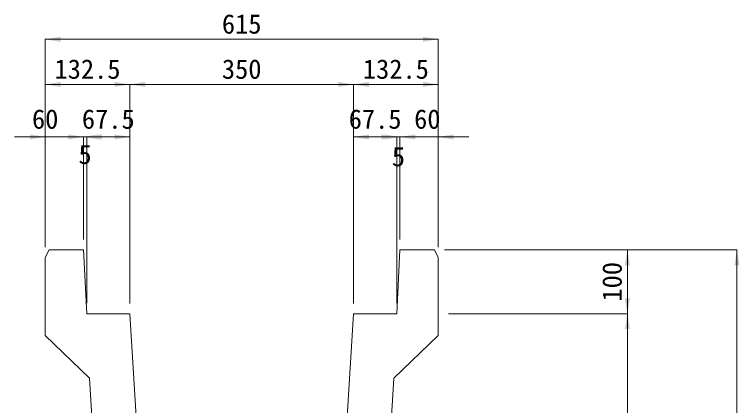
# Model space of a CAD drawing. Units: millimetres at full size; some dimension numbers follow another scale. Extents: x 47228 to 87734, y -20408 to -2620.
# Drawn here: x 73026 to 74160, y -7011 to -6399 of the extents above; entities that cross this region are included whole.
import ezdxf
from ezdxf.enums import TextEntityAlignment as Align

# ---------------------------------------------------------------- set-up
doc = ezdxf.new("R2010")
doc.units = ezdxf.units.MM
doc.header["$LTSCALE"] = 40
doc.layers.add('寸法線', color=7, linetype='Continuous', lineweight=9)
doc.layers.add('本体', color=2, linetype='Continuous', lineweight=13)
doc.styles.add('ＭＳ ゴシック', font='')
doc.styles.get('ＭＳ ゴシック').set_extended_font_data('MS Gothic')

# ---------------------------------------------------------------- blocks, each defined once
blk = doc.blocks.new('filled_arrow')
at = {"color": 0, "linetype": 'Continuous', "lineweight": -2}
blk.add_solid([(7.5, 1.25), (0, 0), (7.5, -1.25)], dxfattribs=at)

msp = doc.modelspace()

# ---------------------------------------------------------------- linework, layer by layer
at = {"layer": '寸法線'}
for p, q in [((73073.75, -6437.46), (73688.75, -6437.46)), ((73073.75, -6763.11), (73073.75, -6437.46)), ((73688.75, -6763.11), (73688.75, -6437.46)), ((73073.75, -6508.1), (73206.25, -6508.1)), ((73073.75, -6763.11), (73073.75, -6508.1)), ((73206.25, -6508.1), (73556.25, -6508.1)), ((73206.25, -6851.11), (73206.25, -6508.1)), ((73206.25, -6851.11), (73206.25, -6508.1)), ((73556.25, -6851.11), (73556.25, -6508.1)), ((73556.25, -6508.1), (73688.75, -6508.1)), ((73556.25, -6851.11), (73556.25, -6508.1)), ((73688.75, -6763.11), (73688.75, -6508.1)), ((73025.75, -6590.34), (73181.75, -6590.34)), ((73073.75, -6763.11), (73073.75, -6590.34)), ((73085.75, -6590.34), (73186.72, -6590.34)), ((73133.75, -6751.11), (73133.75, -6590.34)), ((73133.75, -6751.11), (73133.75, -6590.34)), ((73138.72, -6850.49), (73138.72, -6590.34)), ((73138.72, -6590.34), (73206.25, -6590.34)), ((73138.72, -6850.49), (73138.72, -6590.34)), ((73206.25, -6851.11), (73206.25, -6590.34)), ((73556.25, -6590.34), (73623.75, -6590.34)), ((73556.25, -6851.11), (73556.25, -6590.34)), ((73575.75, -6590.34), (73676.75, -6590.34)), ((73580.75, -6590.34), (73736.75, -6590.34)), ((73623.75, -6851.11), (73623.75, -6590.34)), ((73623.75, -6851.11), (73623.75, -6590.34)), ((73628.75, -6751.11), (73628.75, -6590.34)), ((73628.75, -6751.11), (73628.75, -6590.34)), ((73688.75, -6763.11), (73688.75, -6590.34)), ((73698.75, -6767.11), (73984.67, -6767.11)), ((73698.75, -6767.11), (74156.1, -6767.11)), ((73984.67, -6867.11), (73984.67, -6767.11)), ((74156.1, -7337.11), (74156.1, -6767.11)), ((73704.75, -6867.11), (73984.67, -6867.11)), ((73704.75, -6867.11), (73984.67, -6867.11)), ((73984.67, -7267.11), (73984.67, -6867.11))]:
    msp.add_line(p, q, dxfattribs=at)
at = {"layer": '本体'}
for p, q in [((73073.75, -6779.11), (73079.75, -6767.11)), ((73079.75, -6767.11), (73133.75, -6767.11)), ((73133.75, -6767.11), (73138.75, -6867.11)), ((73628.75, -6767.11), (73623.75, -6867.11)), ((73628.75, -6767.11), (73682.75, -6767.11)), ((73688.75, -6779.11), (73682.75, -6767.11)), ((73073.75, -6779.11), (73073.75, -6901.11)), ((73688.75, -6779.11), (73688.75, -6901.11)), ((73138.75, -6867.11), (73206.25, -6867.11)), ((73206.25, -6867.11), (73228.32, -7220.23)), ((73556.25, -6867.11), (73534.18, -7220.23)), ((73556.25, -6867.11), (73623.75, -6867.11)), ((73073.75, -6901.11), (73143.25, -6968.11)), ((73688.75, -6901.11), (73619.25, -6968.11)), ((73143.25, -6968.11), (73162.85, -7293.71)), ((73619.25, -6968.11), (73599.65, -7293.71))]:
    msp.add_line(p, q, dxfattribs=at)

# ---------------------------------------------------------------- block references
at = {"layer": '寸法線', "xscale": 3.2, "yscale": 3.2}
for p in [(73073.75, -6437.46), (73073.75, -6508.1), (73206.25, -6508.1), (73556.25, -6508.1), (73133.75, -6590.34), (73138.72, -6590.34), (73138.72, -6590.34), (73556.25, -6590.34), (73628.75, -6590.34), (73688.75, -6590.34)]:
    msp.add_blockref('filled_arrow', p, dxfattribs=at)
for p, rotation in [((73688.75, -6437.46), 180), ((73206.25, -6508.1), 180), ((73556.25, -6508.1), 180), ((73688.75, -6508.1), 180), ((73073.75, -6590.34), 180), ((73133.75, -6590.34), 180), ((73206.25, -6590.34), 180), ((73623.75, -6590.34), 180), ((73623.75, -6590.34), 180), ((73628.75, -6590.34), 180), ((73984.67, -6767.11), 270), ((74156.1, -6767.11), 270), ((73984.67, -6867.11), 90), ((73984.67, -6867.11), 270)]:
    msp.add_blockref('filled_arrow', p, dxfattribs=dict(at, rotation=rotation))

# ---------------------------------------------------------------- texts
at = {"layer": '寸法線', "style": 'ＭＳ ゴシック'}
for s, p in [('615', (73381.25, -6413.46)), ('132.5', (73140, -6484.1)), ('350', (73381.25, -6484.1)), ('132.5', (73622.5, -6484.1)), ('60', (73073.75, -6562.34)), ('67.5', (73172.49, -6562.34)), ('67.5', (73590, -6562.34)), ('60', (73671.69, -6562.34)), ('5', (73136.18, -6617.55)), ('5', (73626.52, -6621.07))]:
    msp.add_text(s, height=30.38, dxfattribs=at).set_placement(p, align=Align.MIDDLE_CENTER)
msp.add_text('100', height=30.38, rotation=90, dxfattribs=at).set_placement((73960.67, -6817.11), align=Align.MIDDLE_CENTER)

doc.saveas('drawing.dxf')
